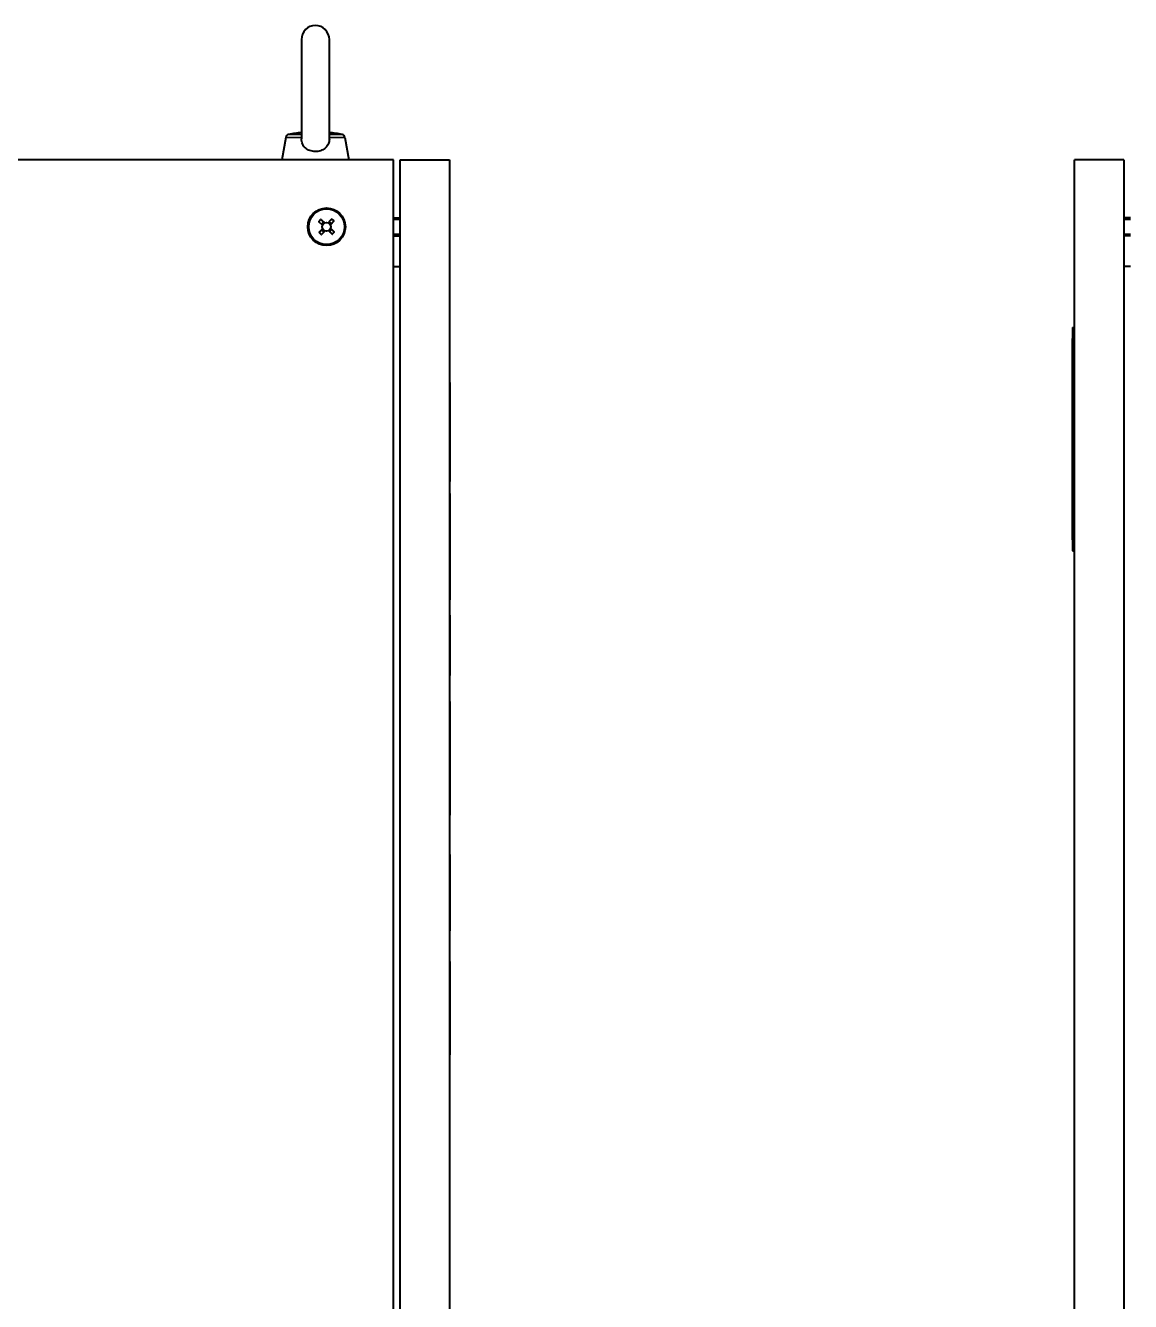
# Model space of a CAD drawing. Header units: millimetres. Extents: x 0 to 4752, y 0 to 3360.
# Drawn here: x 3189 to 3683, y 1491 to 2062 of the extents above; entities that cross this region are included whole.
import ezdxf

# ---------------------------------------------------------------- set-up
doc = ezdxf.new("R2010")
doc.units = ezdxf.units.MM
doc.header["$LTSCALE"] = 8
doc.layers.add('가시적인 것(ISO)', color=3, linetype='Continuous', lineweight=40)
doc.layers.add('가시적인 좁은 것(ISO)', color=3, linetype='Continuous', lineweight=35)

msp = doc.modelspace()

# ---------------------------------------------------------------- linework, layer by layer
at = {"layer": '가시적인 것(ISO)'}
for p, q in [((3312.459, 2055.632), (3312.459, 2011.266)), ((3324.959, 2011.266), (3324.959, 2055.632)), ((3305.463, 2011.831), (3303.709, 2001.882)), ((3331.955, 2011.831), (3333.709, 2001.882)), ((3353.709, 2001.882), (2703.709, 2001.882)), ((3353.709, 1101.882), (3353.709, 2001.882)), ((3356.709, 1251.882), (3356.709, 2001.882)), ((3356.709, 2001.882), (3378.709, 2001.882)), ((3378.709, 2001.882), (3378.709, 1251.882)), ((3680.455, 2001.882), (3658.455, 2001.882)), ((3658.455, 1111.882), (3658.455, 2001.882)), ((3680.455, 2001.882), (3680.455, 1111.882)), ((3320.275, 1974.281), (3321.046, 1975.115)), ((3321.246, 1975.123), (3322.872, 1973.621)), ((3324.405, 1973.682), (3325.907, 1975.308)), ((3326.107, 1975.316), (3326.942, 1974.545)), ((3353.709, 1975.882), (3356.709, 1975.882)), ((3683.455, 1975.882), (3680.455, 1975.882)), ((3321.909, 1972.578), (3320.283, 1974.08)), ((3320.468, 1969.419), (3321.97, 1971.045)), ((3321.31, 1968.448), (3320.476, 1969.219)), ((3321.408, 1973.06), (3322.352, 1974.083)), ((3322.53, 1969.581), (3321.508, 1970.525)), ((3323.013, 1970.082), (3321.511, 1968.456)), ((3326.171, 1968.641), (3324.545, 1970.143)), ((3324.887, 1974.183), (3325.909, 1973.239)), ((3326.01, 1970.704), (3325.066, 1969.681)), ((3326.95, 1974.344), (3325.448, 1972.719)), ((3325.509, 1971.186), (3327.135, 1969.684)), ((3327.143, 1969.483), (3326.372, 1968.649)), ((3353.709, 1967.882), (3356.709, 1967.882)), ((3683.455, 1967.882), (3680.455, 1967.882)), ((3353.709, 1954.182), (3356.709, 1954.182)), ((3683.455, 1954.182), (3680.455, 1954.182)), ((3657.455, 1926.882), (3657.455, 1826.882)), ((3657.455, 1926.882), (3658.455, 1926.882)), ((3657.455, 1921.882), (3657.445, 1921.882)), ((3657.445, 1831.882), (3657.445, 1921.882)), ((3657.455, 1916.882), (3657.445, 1916.882)), ((3378.709, 1902.224), (3378.809, 1902.224)), ((3378.809, 1902.224), (3378.809, 1885.036)), ((3378.709, 1892.921), (3378.809, 1892.921)), ((3378.709, 1857.978), (3378.809, 1857.978)), ((3378.709, 1852.589), (3378.809, 1852.589)), ((3657.455, 1836.882), (3657.445, 1836.882)), ((3657.455, 1831.882), (3657.445, 1831.882)), ((3657.455, 1826.882), (3658.455, 1826.882)), ((3378.709, 1804.996), (3378.809, 1804.996)), ((3378.709, 1798.245), (3378.809, 1798.245)), ((3378.809, 1798.245), (3378.809, 1771.13)), ((3378.709, 1771.13), (3378.809, 1771.13)), ((3378.709, 1759.615), (3378.809, 1759.615)), ((3378.809, 1759.615), (3378.809, 1708.788)), ((3378.709, 1750.312), (3378.809, 1750.312)), ((3378.709, 1718.091), (3378.809, 1718.091)), ((3378.709, 1708.788), (3378.809, 1708.788)), ((3378.709, 1691.09), (3378.809, 1691.09)), ((3378.809, 1691.09), (3378.809, 1656.941)), ((3378.709, 1656.941), (3378.809, 1656.941)), ((3378.709, 1643.326), (3378.809, 1643.326)), ((3378.709, 1601.633), (3378.809, 1601.633))]:
    msp.add_line(p, q, dxfattribs=at)
for radius in [8.4, 8, 1.93]:
    msp.add_circle((3323.709, 1971.882), radius, dxfattribs=at)
for centre, radius, start, end in [((3318.709, 2055.632), 6.25, 0, 180), ((3307.039, 2011.553), 1.6, 102.02655, 170), ((3318.709, 1956.774), 57.608, 96.22838, 102.02655), ((3318.709, 1956.774), 57.608, 77.97345, 83.77162), ((3330.379, 2011.553), 1.6, 10, 77.97345), ((3321.15, 1975.019), 0.142, 47.27237, 137.27237), ((3326.011, 1975.212), 0.142, 47.27237, 137.27237), ((3326.846, 1974.441), 0.142, 317.27237, 47.27237), ((3320.379, 1974.184), 0.142, 137.27237, 227.27237), ((3320.572, 1969.323), 0.142, 137.27237, 227.27237), ((3321.418, 1973.051), 0.0142, 137.27237, 227.27237), ((3321.518, 1970.535), 0.0142, 137.27237, 227.27237), ((3322.362, 1974.073), 0.0142, 47.27237, 137.27237), ((3322.54, 1969.591), 0.0142, 227.27237, 317.27237), ((3324.878, 1974.173), 0.0142, 47.27237, 137.27237), ((3325.055, 1969.691), 0.0142, 227.27237, 317.27237), ((3325.9, 1973.229), 0.0142, 317.27237, 47.27237), ((3326, 1970.713), 0.0142, 317.27237, 47.27237), ((3327.038, 1969.58), 0.142, 317.27237, 47.27237), ((3321.407, 1968.552), 0.142, 227.27237, 317.27237), ((3326.268, 1968.745), 0.142, 227.27237, 317.27237)]:
    msp.add_arc(centre, radius, start, end, dxfattribs=at)
msp.add_open_spline([(3324.959, 2011.266), (3324.959, 2010.679), (3324.882, 2010.107), (3324.514, 2008.868), (3324.18, 2008.244), (3323.263, 2007.141), (3322.681, 2006.68), (3321.325, 2005.965), (3320.557, 2005.724), (3318.955, 2005.5), (3318.139, 2005.517), (3316.557, 2005.809), (3315.808, 2006.081), (3314.476, 2006.868), (3313.905, 2007.378), (3313.043, 2008.577), (3312.751, 2009.242), (3312.502, 2010.391), (3312.459, 2010.825), (3312.459, 2011.266)], degree=3, knots=[0.0577215, 0.0577215, 0.0577215, 0.0577215, 0.2389985, 0.2389985, 0.4669288, 0.4669288, 0.7034085, 0.7034085, 0.9482875, 0.9482875, 1.1919398, 1.1919398, 1.4358413, 1.4358413, 1.680633, 1.680633, 1.9138398, 1.9138398, 2.0497058, 2.0497058, 2.0497058, 2.0497058], dxfattribs=at)
for points in [[(3378.809, 1885.036), (3378.809, 1877.548), (3378.809, 1867.735), (3378.809, 1864.104)], [(3378.809, 1864.104), (3378.809, 1861.211), (3378.809, 1859.271), (3378.809, 1857.978)], [(3378.809, 1852.589), (3378.809, 1847.881), (3378.809, 1837.216), (3378.809, 1829.615)], [(3378.809, 1829.615), (3378.809, 1823.205), (3378.809, 1814.696), (3378.809, 1811.349)], [(3378.809, 1811.349), (3378.809, 1808.343), (3378.809, 1806.334), (3378.809, 1804.996)], [(3378.809, 1643.326), (3378.809, 1639.753), (3378.809, 1629.996), (3378.809, 1625.004)], [(3378.809, 1625.004), (3378.809, 1619.558), (3378.809, 1610.766), (3378.809, 1607.816)], [(3378.809, 1607.816), (3378.809, 1604.866), (3378.809, 1602.926), (3378.809, 1601.633)]]:
    msp.add_open_spline(points, degree=2, dxfattribs=at)
at = {"layer": '가시적인 좁은 것(ISO)'}
for p, q in [((3312.459, 2011.831), (3305.463, 2011.831)), ((3306.705, 2013.118), (3312.459, 2013.118)), ((3324.959, 2013.118), (3330.712, 2013.118)), ((3331.955, 2011.831), (3324.959, 2011.831)), ((3322.352, 1974.083), (3321.046, 1975.115)), ((3326.107, 1975.316), (3324.887, 1974.183)), ((3325.909, 1973.239), (3326.942, 1974.545)), ((3356.709, 1975.138), (3353.709, 1975.138)), ((3683.455, 1975.138), (3680.455, 1975.138)), ((3320.275, 1974.281), (3321.408, 1973.06)), ((3321.508, 1970.525), (3320.476, 1969.219)), ((3321.31, 1968.448), (3322.53, 1969.581)), ((3325.066, 1969.681), (3326.372, 1968.649)), ((3327.143, 1969.483), (3326.01, 1970.704)), ((3353.709, 1968.626), (3356.709, 1968.626)), ((3680.455, 1968.626), (3683.455, 1968.626)), ((3378.709, 1885.036), (3378.809, 1885.036)), ((3378.709, 1864.104), (3378.809, 1864.104)), ((3378.709, 1829.615), (3378.809, 1829.615)), ((3378.709, 1811.349), (3378.809, 1811.349)), ((3378.709, 1625.004), (3378.809, 1625.004)), ((3378.709, 1607.816), (3378.809, 1607.816))]:
    msp.add_line(p, q, dxfattribs=at)

doc.saveas('drawing.dxf')
